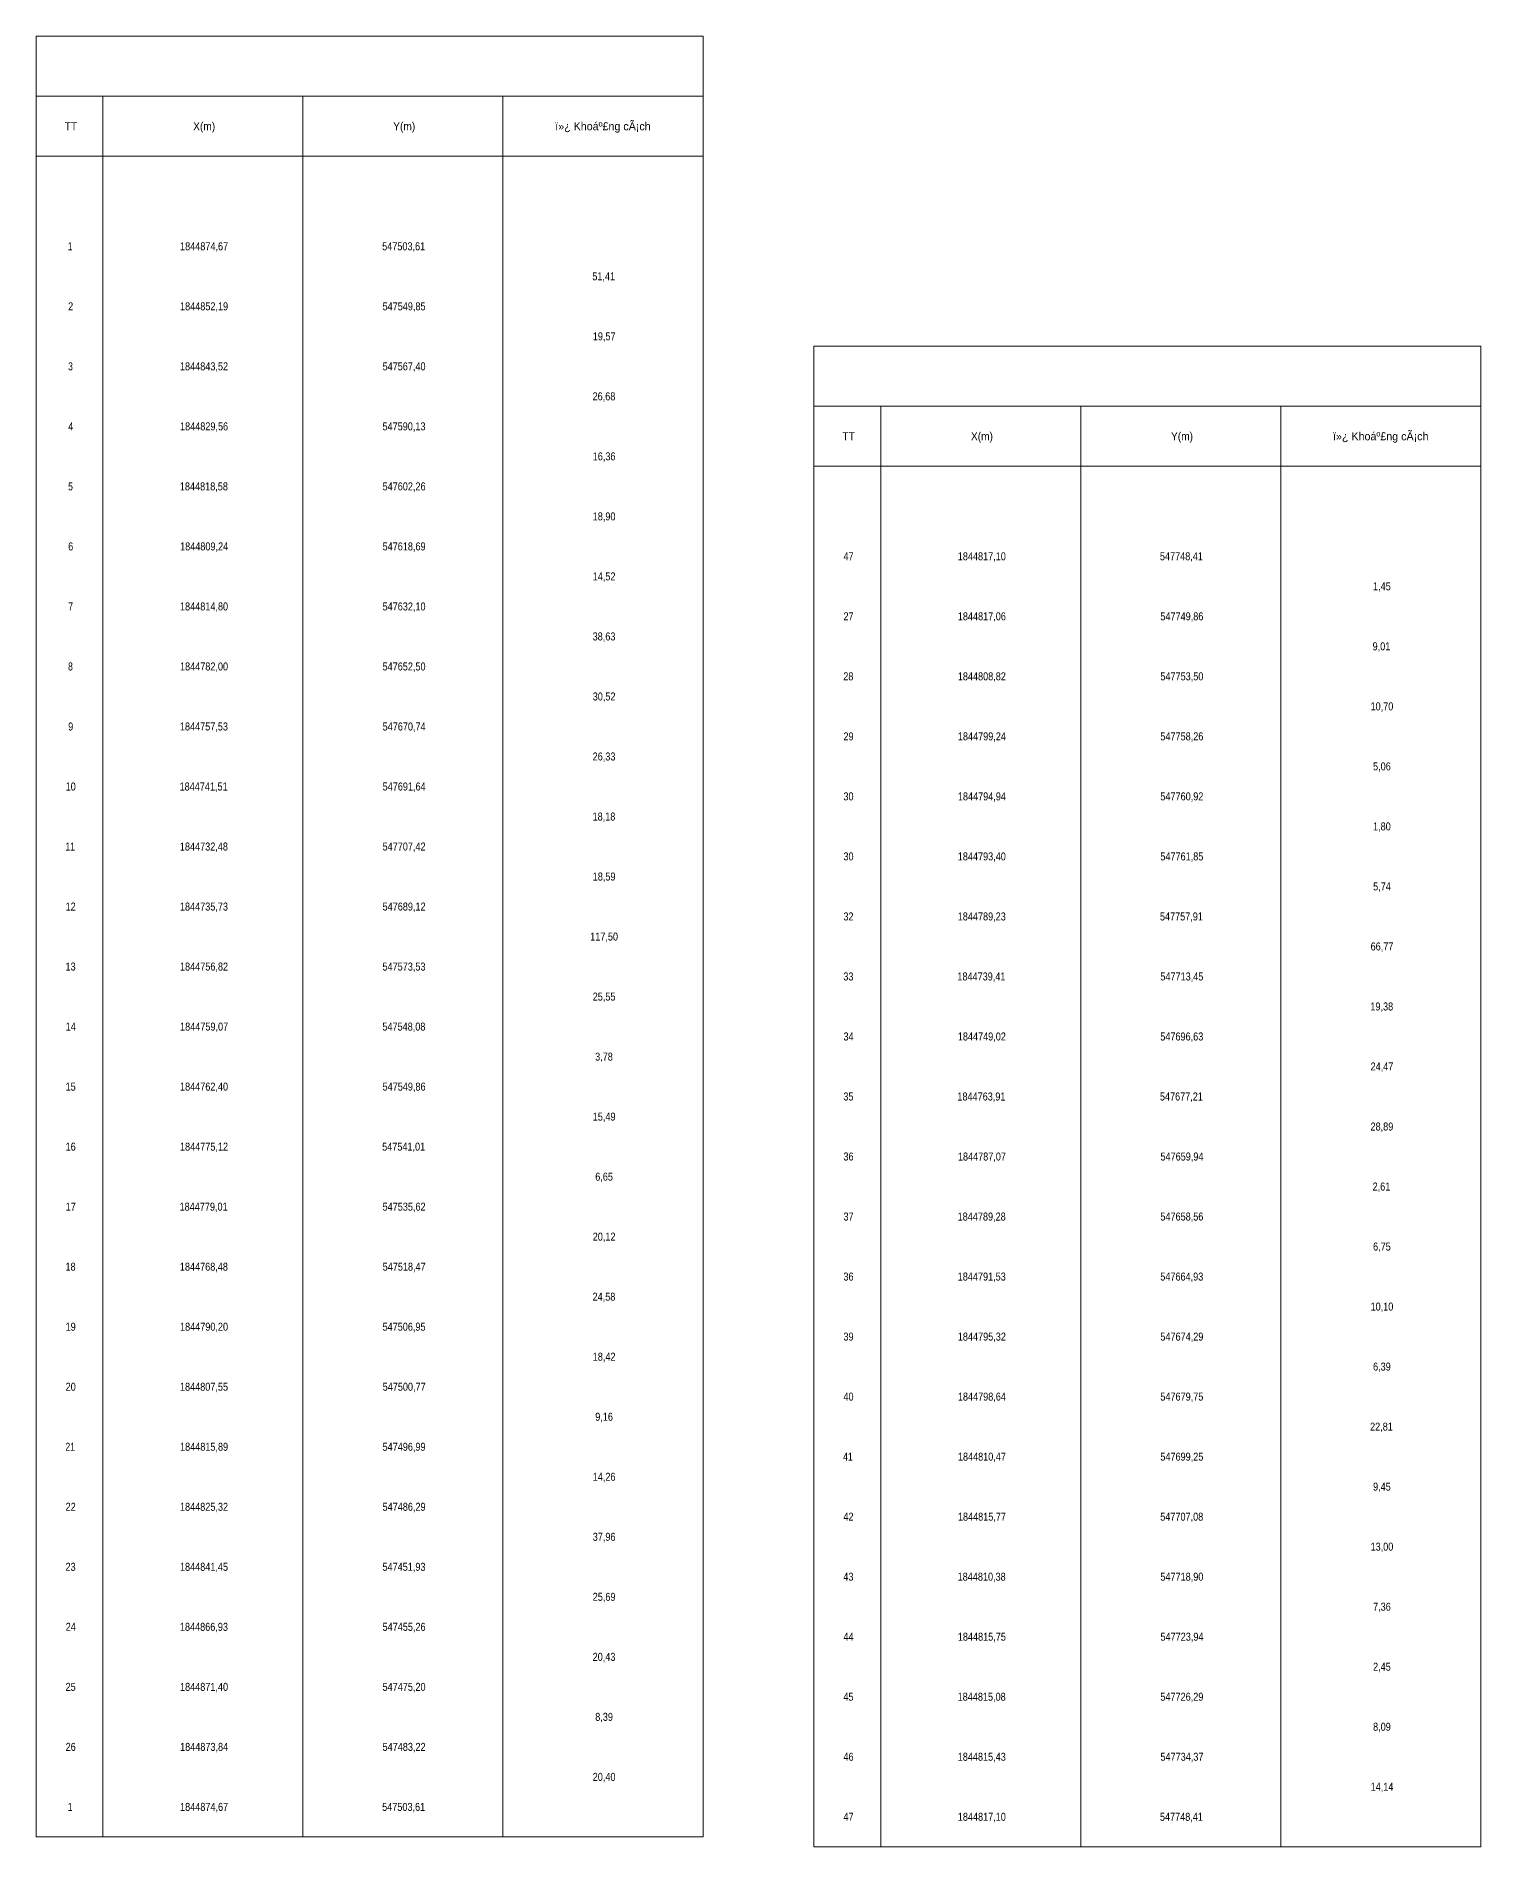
# Model space of a CAD drawing. Header units: metres. Extents: x 547280 to 548713, y 1844264 to 1845122.
# Drawn here: x 548250.9 to 548612, y 1844669.1 to 1845121.5 of the extents above; entities that cross this region are included whole.
import ezdxf
from ezdxf.enums import TextEntityAlignment as Align

# ---------------------------------------------------------------- set-up
doc = ezdxf.new("R2010")
doc.units = ezdxf.units.M
doc.header["$LTSCALE"] = 0.8
doc.layers.add('59', color=7, linetype='Continuous', lineweight=13)

msp = doc.modelspace()

# ---------------------------------------------------------------- linework, layer by layer
at = {"layer": '59'}
for p, q in [((548250.89, 1845121.53), (548417.56, 1845121.53)), ((548250.89, 1845121.53), (548250.89, 1844671.53)), ((548417.56, 1845121.53), (548417.56, 1844671.53)), ((548250.89, 1845106.53), (548417.56, 1845106.53)), ((548267.56, 1845106.53), (548267.56, 1844671.53)), ((548317.56, 1845106.53), (548317.56, 1844671.53)), ((548367.56, 1845106.53), (548367.56, 1844671.53)), ((548250.89, 1845091.53), (548417.56, 1845091.53)), ((548445.3, 1845044.06), (548611.97, 1845044.06)), ((548445.3, 1845044.06), (548445.3, 1844669.06)), ((548611.97, 1845044.06), (548611.97, 1844669.06)), ((548445.3, 1845029.06), (548611.97, 1845029.06)), ((548461.97, 1845029.06), (548461.97, 1844669.06)), ((548511.97, 1845029.06), (548511.97, 1844669.06)), ((548561.97, 1845029.06), (548561.97, 1844669.06)), ((548445.3, 1845014.06), (548611.97, 1845014.06)), ((548250.89, 1844671.53), (548417.56, 1844671.53)), ((548445.3, 1844669.06), (548611.97, 1844669.06))]:
    msp.add_line(p, q, dxfattribs=at)

# ---------------------------------------------------------------- texts
for p in [(548392.55, 1845098.03), (548586.96, 1845020.56)]:
    msp.add_text('ï»¿ Khoáº£ng cÃ¡ch', height=2, dxfattribs=at).set_placement(p, align=Align.CENTER)
for s, width, p in [(' TT', 0.95, (548259.205, 1845098.03)), (' X(m)', 0.95, (548292.52, 1845098.03)), (' Y(m)', 0.95, (548342.525, 1845098.03)), (' 1', 0.75, (548259.08, 1845068.03)), (' 1844874,67', 0.85, (548292.54, 1845068.03)), (' 547503,61', 0.85, (548342.42, 1845068.03)), (' 51,41', 0.85, (548392.42, 1845060.53)), (' 2', 0.85, (548259.185, 1845053.03)), (' 1844852,19', 0.85, (548292.53, 1845053.03)), (' 547549,85', 0.85, (548342.52, 1845053.03)), (' 19,57', 0.85, (548392.545, 1845045.53)), (' 3', 0.8, (548259.165, 1845038.03)), (' 1844843,52', 0.85, (548292.52, 1845038.03)), (' 547567,40', 0.85, (548342.52, 1845038.03)), (' 26,68', 0.85, (548392.485, 1845030.53)), (' 4', 0.85, (548259.21, 1845023.03)), (' 1844829,56', 0.85, (548292.53, 1845023.03)), (' 547590,13', 0.85, (548342.505, 1845023.03)), (' TT', 0.95, (548453.625, 1845020.56)), (' X(m)', 0.95, (548486.93, 1845020.56)), (' Y(m)', 0.95, (548536.935, 1845020.56)), (' 16,36', 0.85, (548392.525, 1845015.53)), (' 5', 0.8, (548259.18, 1845008.03)), (' 1844818,58', 0.85, (548292.49, 1845008.03)), (' 547602,26', 0.85, (548342.525, 1845008.03)), (' 18,90', 0.85, (548392.52, 1845000.53)), (' 6', 0.85, (548259.195, 1844993.03)), (' 1844809,24', 0.85, (548292.545, 1844993.03)), (' 547618,69', 0.85, (548342.525, 1844993.03)), (' 47', 0.85, (548453.62, 1844990.56)), (' 1844817,10', 0.85, (548486.935, 1844990.56)), (' 547748,41', 0.85, (548536.825, 1844990.56)), (' 14,52', 0.85, (548392.525, 1844985.53)), (' 1,45', 0.85, (548586.94, 1844983.06)), (' 7', 0.8, (548259.205, 1844978.03)), (' 1844814,80', 0.85, (548292.525, 1844978.03)), (' 547632,10', 0.85, (548342.52, 1844978.03)), (' 27', 0.85, (548453.62, 1844975.56)), (' 1844817,06', 0.85, (548486.94, 1844975.56)), (' 547749,86', 0.85, (548536.935, 1844975.56)), (' 38,63', 0.85, (548392.505, 1844970.53)), (' 9,01', 0.85, (548586.825, 1844968.06)), (' 8', 0.8, (548259.155, 1844963.03)), (' 1844782,00', 0.85, (548292.525, 1844963.03)), (' 547652,50', 0.85, (548342.52, 1844963.03)), (' 28', 0.85, (548453.57, 1844960.56)), (' 1844808,82', 0.85, (548486.94, 1844960.56)), (' 547753,50', 0.85, (548536.94, 1844960.56)), (' 30,52', 0.85, (548392.525, 1844955.53)), (' 10,70', 0.85, (548586.945, 1844953.06)), (' 9', 0.85, (548259.195, 1844948.03)), (' 1844757,53', 0.85, (548292.5, 1844948.03)), (' 547670,74', 0.85, (548342.54, 1844948.03)), (' 29', 0.85, (548453.61, 1844945.56)), (' 1844799,24', 0.85, (548486.955, 1844945.56)), (' 547758,26', 0.85, (548536.935, 1844945.56)), (' 26,33', 0.85, (548392.505, 1844940.53)), (' 5,06', 0.85, (548586.94, 1844938.06)), (' 10', 0.85, (548259.195, 1844933.03)), (' 1844741,51', 0.85, (548292.415, 1844933.03)), (' 547691,64', 0.85, (548342.54, 1844933.03)), (' 30', 0.85, (548453.61, 1844930.56)), (' 1844794,94', 0.85, (548486.955, 1844930.56)), (' 547760,92', 0.85, (548536.935, 1844930.56)), (' 18,18', 0.85, (548392.485, 1844925.53)), (' 1,80', 0.85, (548586.935, 1844923.06)), (' 11', 0.8, (548259.085, 1844918.03)), (' 1844732,48', 0.85, (548292.49, 1844918.03)), (' 547707,42', 0.85, (548342.525, 1844918.03)), (' 30', 0.85, (548453.61, 1844915.56)), (' 1844793,40', 0.85, (548486.935, 1844915.56)), (' 547761,85', 0.85, (548536.93, 1844915.56)), (' 18,59', 0.85, (548392.525, 1844910.53)), (' 5,74', 0.85, (548586.955, 1844908.06)), (' 12', 0.85, (548259.19, 1844903.03)), (' 1844735,73', 0.85, (548292.5, 1844903.03)), (' 547689,12', 0.85, (548342.525, 1844903.03)), (' 32', 0.85, (548453.6, 1844900.56)), (' 1844789,23', 0.85, (548486.92, 1844900.56)), (' 547757,91', 0.85, (548536.825, 1844900.56)), (' 117,50', 0.85, (548392.525, 1844895.53)), (' 66,77', 0.85, (548586.955, 1844893.06)), (' 13', 0.85, (548259.17, 1844888.03)), (' 1844756,82', 0.85, (548292.52, 1844888.03)), (' 547573,53', 0.85, (548342.505, 1844888.03)), (' 33', 0.85, (548453.58, 1844885.56)), (' 1844739,41', 0.85, (548486.835, 1844885.56)), (' 547713,45', 0.85, (548536.93, 1844885.56)), (' 25,55', 0.85, (548392.52, 1844880.53)), (' 19,38', 0.85, (548586.905, 1844878.06)), (' 14', 0.85, (548259.215, 1844873.03)), (' 1844759,07', 0.85, (548292.54, 1844873.03)), (' 547548,08', 0.85, (548342.485, 1844873.03)), (' 34', 0.85, (548453.625, 1844870.56)), (' 1844749,02', 0.85, (548486.94, 1844870.56)), (' 547696,63', 0.85, (548536.915, 1844870.56)), (' 3,78', 0.85, (548392.49, 1844865.53)), (' 24,47', 0.85, (548586.955, 1844863.06)), (' 15', 0.85, (548259.185, 1844858.03)), (' 1844762,40', 0.85, (548292.525, 1844858.03)), (' 547549,86', 0.85, (548342.525, 1844858.03)), (' 35', 0.85, (548453.595, 1844855.56)), (' 1844763,91', 0.85, (548486.835, 1844855.56)), (' 547677,21', 0.85, (548536.825, 1844855.56)), (' 15,49', 0.85, (548392.525, 1844850.53)), (' 28,89', 0.85, (548586.935, 1844848.06)), (' 16', 0.85, (548259.19, 1844843.03)), (' 1844775,12', 0.85, (548292.52, 1844843.03)), (' 547541,01', 0.85, (548342.42, 1844843.03)), (' 36', 0.85, (548453.61, 1844840.56)), (' 1844787,07', 0.85, (548486.96, 1844840.56)), (' 547659,94', 0.85, (548536.96, 1844840.56)), (' 6,65', 0.85, (548392.52, 1844835.53)), (' 2,61', 0.85, (548586.825, 1844833.06)), (' 17', 0.85, (548259.21, 1844828.03)), (' 1844779,01', 0.85, (548292.415, 1844828.03)), (' 547535,62', 0.85, (548342.525, 1844828.03)), (' 37', 0.85, (548453.62, 1844825.56)), (' 1844789,28', 0.85, (548486.9, 1844825.56)), (' 547658,56', 0.85, (548536.935, 1844825.56)), (' 20,12', 0.85, (548392.525, 1844820.53)), (' 6,75', 0.85, (548586.94, 1844818.06)), (' 18', 0.85, (548259.16, 1844813.03)), (' 1844768,48', 0.85, (548292.49, 1844813.03)), (' 547518,47', 0.85, (548342.545, 1844813.03)), (' 36', 0.85, (548453.61, 1844810.56)), (' 1844791,53', 0.85, (548486.92, 1844810.56)), (' 547664,93', 0.85, (548536.915, 1844810.56)), (' 24,58', 0.85, (548392.485, 1844805.53)), (' 10,10', 0.85, (548586.945, 1844803.06)), (' 19', 0.85, (548259.19, 1844798.03)), (' 1844790,20', 0.85, (548292.525, 1844798.03)), (' 547506,95', 0.85, (548342.52, 1844798.03)), (' 39', 0.85, (548453.61, 1844795.56)), (' 1844795,32', 0.85, (548486.94, 1844795.56)), (' 547674,29', 0.85, (548536.935, 1844795.56)), (' 18,42', 0.85, (548392.525, 1844790.53)), (' 6,39', 0.85, (548586.94, 1844788.06)), (' 20', 0.85, (548259.195, 1844783.03)), (' 1844807,55', 0.85, (548292.515, 1844783.03)), (' 547500,77', 0.85, (548342.545, 1844783.03)), (' 40', 0.85, (548453.61, 1844780.56)), (' 1844798,64', 0.85, (548486.955, 1844780.56)), (' 547679,75', 0.85, (548536.93, 1844780.56)), (' 9,16', 0.85, (548392.52, 1844775.53)), (' 22,81', 0.85, (548586.83, 1844773.06)), (' 21', 0.8, (548259.085, 1844768.03)), (' 1844815,89', 0.85, (548292.53, 1844768.03)), (' 547496,99', 0.85, (548342.525, 1844768.03)), (' 41', 0.8, (548453.49, 1844765.56)), (' 1844810,47', 0.85, (548486.96, 1844765.56)), (' 547699,25', 0.85, (548536.93, 1844765.56)), (' 14,26', 0.85, (548392.525, 1844760.53)), (' 9,45', 0.85, (548586.94, 1844758.06)), (' 22', 0.85, (548259.19, 1844753.03)), (' 1844825,32', 0.85, (548292.52, 1844753.03)), (' 547486,29', 0.85, (548342.525, 1844753.03)), (' 42', 0.85, (548453.6, 1844750.56)), (' 1844815,77', 0.85, (548486.96, 1844750.56)), (' 547707,08', 0.85, (548536.905, 1844750.56)), (' 37,96', 0.85, (548392.525, 1844745.53)), (' 13,00', 0.85, (548586.945, 1844743.06)), (' 23', 0.85, (548259.17, 1844738.03)), (' 1844841,45', 0.85, (548292.515, 1844738.03)), (' 547451,93', 0.85, (548342.505, 1844738.03)), (' 43', 0.85, (548453.58, 1844735.56)), (' 1844810,38', 0.85, (548486.9, 1844735.56)), (' 547718,90', 0.85, (548536.94, 1844735.56)), (' 25,69', 0.85, (548392.525, 1844730.53)), (' 7,36', 0.85, (548586.94, 1844728.06)), (' 24', 0.85, (548259.215, 1844723.03)), (' 1844866,93', 0.85, (548292.5, 1844723.03)), (' 547455,26', 0.85, (548342.525, 1844723.03)), (' 44', 0.85, (548453.625, 1844720.56)), (' 1844815,75', 0.85, (548486.94, 1844720.56)), (' 547723,94', 0.85, (548536.96, 1844720.56)), (' 20,43', 0.85, (548392.505, 1844715.53)), (' 2,45', 0.85, (548586.94, 1844713.06)), (' 25', 0.85, (548259.185, 1844708.03)), (' 1844871,40', 0.85, (548292.525, 1844708.03)), (' 547475,20', 0.85, (548342.52, 1844708.03)), (' 45', 0.85, (548453.595, 1844705.56)), (' 1844815,08', 0.85, (548486.9, 1844705.56)), (' 547726,29', 0.85, (548536.935, 1844705.56)), (' 8,39', 0.85, (548392.52, 1844700.53)), (' 8,09', 0.85, (548586.94, 1844698.06)), (' 26', 0.85, (548259.19, 1844693.03)), (' 1844873,84', 0.85, (548292.545, 1844693.03)), (' 547483,22', 0.85, (548342.525, 1844693.03)), (' 46', 0.85, (548453.61, 1844690.56)), (' 1844815,43', 0.85, (548486.92, 1844690.56)), (' 547734,37', 0.85, (548536.955, 1844690.56)), (' 20,40', 0.85, (548392.52, 1844685.53)), (' 14,14', 0.85, (548586.965, 1844683.06)), (' 1', 0.75, (548259.08, 1844678.03)), (' 1844874,67', 0.85, (548292.54, 1844678.03)), (' 547503,61', 0.85, (548342.42, 1844678.03)), (' 47', 0.85, (548453.62, 1844675.56)), (' 1844817,10', 0.85, (548486.935, 1844675.56)), (' 547748,41', 0.85, (548536.825, 1844675.56))]:
    msp.add_text(s, height=2, dxfattribs=dict(at, width=width)).set_placement(p, align=Align.CENTER)

doc.saveas('drawing.dxf')
